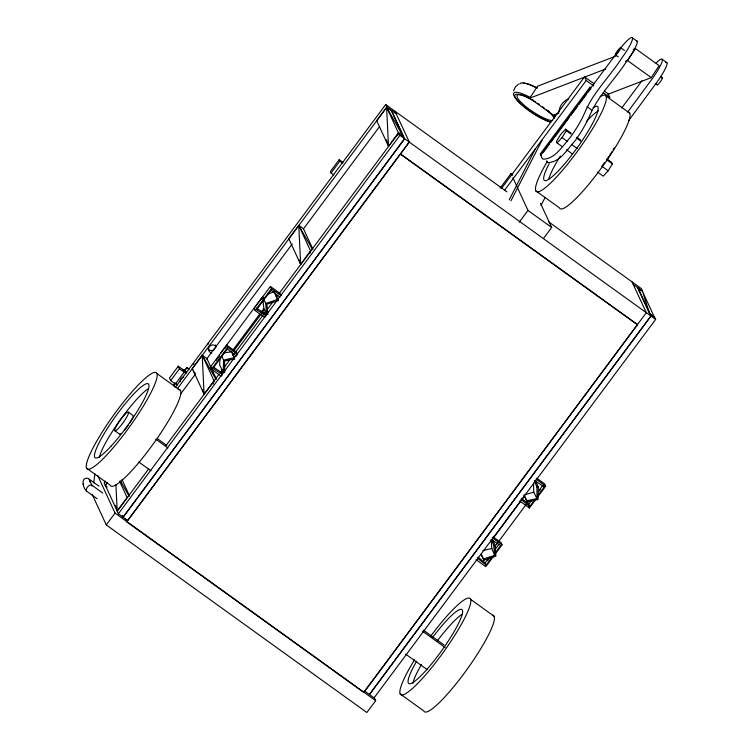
<?xml version="1.0" encoding="UTF-8"?>
<svg xmlns="http://www.w3.org/2000/svg" width="750" height="750" viewBox="0 0 750 750"><rect width="100%" height="100%" fill="white"/><g stroke="black" fill="none" stroke-linecap="round" stroke-linejoin="round"><path stroke-width="1.12" d="M223.819 352.903L231.684 351.759L234.675 358.912L224.625 360.984L224.634 372.6L223.266 372.591L223.566 360.141L221.775 356.278M535.594 481.125L538.322 487.031L538.031 499.481L527.212 502.031L524.513 496.191L522.413 499.003M220.116 357.919L219.628 364.706L223.266 372.591M93.675 482.972L94.922 473.906M213.009 384.169L214.05 380.812L202.2 355.172L192.253 368.55L204.094 394.191L214.05 380.812M309.9 253.275L310.603 251.034L298.753 225.394L288.797 238.772L300.647 264.413L310.603 251.034M397.772 135.169L398.466 132.938L386.616 107.297L376.669 120.666L388.509 146.306L398.466 132.938M620.85 47.728A20.812 3.478 -54.3 0 1 632.541 38.316A20.812 3.478 -54.3 0 1 621.731 58.116C610.022 76.434 593.381 92.072 584.944 112.294C581.016 121.312 575.859 129.741 570.056 137.672C562.641 145.725 555.244 159.094 543.075 159.169L541.613 157.556L541.041 154.744L618.403 50.906M636.609 40.913A20.812 3.478 -54.3 0 1 626.475 61.528C614.756 79.847 598.125 95.484 589.678 115.706C585.75 124.725 580.603 133.153 574.8 141.084C567.384 149.138 559.978 162.506 547.819 162.572L546.347 160.969M186.291 367.931L187.106 367.622L188.812 368.859M513.609 90.797L515.334 87.028L518.381 84.141M509.166 199.894L535.556 148.472M510.966 200.775L542.109 140.1M540.994 205.491L545.222 197.259M613.134 149.766L614.147 147.928M557.119 142.978L562.05 137.606L566.269 130.688L565.556 129.15L560.625 134.531L556.416 141.441L557.119 142.978L561.825 146.372M597.591 172.106L603.234 176.175L608.156 170.794L612.375 163.884L611.663 162.347L606.966 158.953M174.506 383.588L173.7 384.806M609.656 155.344L611.981 151.622M174.759 384.141L173.972 386.081L175.688 387.319M558.806 113.175L553.369 115.266L529.678 98.203L537.562 86.203L615.872 56.1M625.388 61.406L627.562 60.572L635.447 48.572L659.138 65.634L651.253 77.625L607.753 94.359M606.553 159.872L609.084 156.272M627.834 111.928L651.591 79.603A20.812 3.478 -54.3 0 0 662.166 61.416A20.812 3.478 -54.3 0 0 656.128 63.019M628.622 120.684L656.325 83.016A20.812 3.478 -54.3 0 0 665.447 62.672M186.778 372.347L178.266 366.206L169.462 378.028L170.653 380.597L175.388 384L184.191 372.178L183 369.609M170.653 380.597L179.447 368.766L178.266 366.206M342.966 162.431L339.178 159.703L330.384 171.534L331.041 172.969L333.891 175.013M184.05 370.753L185.419 368.925M331.041 172.969L339.844 161.137L339.178 159.703M184.303 371.306L186.572 368.325L187.341 368.128L189.047 369.356M105.534 481.125L104.138 483.009L105.328 485.569L107.203 486.928M175.406 387.216L385.697 104.559L506.925 191.822M107.344 482.672L105.356 485.344L117.197 510.994L127.153 497.616L119.569 481.2M105.328 485.569L107.419 482.756M177.291 388.847L386.878 107.119L385.697 104.559M180.506 394.144L195.169 374.438M206.578 359.1L292.219 243.984M303.412 228.947L379.65 126.459M220.444 353.391L262.603 296.719L265.725 303.469L266.531 314.381L267.9 314.259L266.859 304.209L278.119 300.703L274.509 292.528M210.469 366.975L226.725 345.131L236.428 352.125L237.459 354.347L236.241 355.988L227.4 348.891L212.878 368.419L222.422 374.559L221.203 376.2L211.5 369.206L210.469 366.975L212.231 368.25M280.772 294.928L280.087 293.438L270.375 286.453L254.119 308.297L255.15 310.528L264.862 317.512M215.991 360.609L219.45 355.959M224.991 348.525L226.378 346.659M261.731 299.137L263.109 297.281M211.5 369.206L227.747 347.362L226.725 345.131M255.15 310.528L271.406 288.684L270.375 286.453M233.081 349.884L259.641 314.184M261.047 312.309L263.841 308.55L262.941 299.944M233.691 350.916L264.356 309.703M374.213 697.509L375.675 700.678L366.872 712.5L106.256 524.897L115.05 513.075L97.688 475.491M148.613 468.956L117.178 511.209L118.359 513.778L127.763 520.547L409.322 142.097L395.034 111.272M166.078 445.481L219.178 374.109M220.575 372.225L222.675 369.413M224.766 366.591L229.659 360.019M233.147 355.322L265.988 311.184M267.384 309.309L272.972 301.8M276.469 297.103L277.866 295.228M279.262 293.344L398.728 132.759L403.472 136.172M118.359 513.778L399.919 135.328L398.728 132.759M122.306 515.475L123.094 517.191L404.578 138.684M123.094 517.191L404.653 138.741L391.547 110.475M126.666 521.775L400.238 154.059L637.406 324.778L363.834 692.494L126.666 521.775L125.475 519.206M409.247 142.041L400.453 153.872L637.519 324.516M500.091 188.203L510.966 173.597L512.859 174.956M501.516 188.438L584.541 76.847L594.019 83.672M504.591 190.2L586.219 80.484L584.541 76.847M542.991 152.775L549.234 144.384M550.622 142.519L569.334 117.356M570.722 115.5L577.659 106.181M579.047 104.316L586.669 94.059M588.056 92.203L590.831 88.472L590.119 86.934L540.206 154.031L540.909 155.569M519.15 222.3L527.991 210.431L512.916 177.806M543.525 238.444L551.681 227.484L540.497 203.278M637.95 287.85L650.981 316.05L369.431 694.5L650.906 316.003L649.725 313.434L654.459 316.847L655.65 319.406L374.091 697.856L364.688 691.097L646.312 312.694L632.025 281.869M493.059 538.462L520.312 501.825M494.822 546.609L528.684 501.084M492.375 556.753L486.141 565.125L485.119 562.903L489.262 557.316M494.803 549.881L498.956 544.303M534.647 499.941L529.8 506.447L528.769 504.216L531.534 500.503M538.453 491.203L542.606 485.616M487.481 560.784L488.831 558.966M539.259 491.184L540.619 489.366M495.141 553.041L500.672 545.597L491.119 539.456M537.413 496.219L544.331 486.919L543.647 485.428M493.922 555.731L485.794 566.653L476.091 559.669M495.281 553.913L502.05 544.809L501.019 542.578L493.078 536.859M519.741 500.991L529.453 507.975L536.222 498.872M537.581 497.053L545.709 486.131L544.678 483.9L536.737 478.181M621.769 107.944L641.981 80.812M602.672 165.084L604.65 162.572M267.806 294.366L274.05 291.544M633.272 49.416L635.447 48.572M529.678 98.203L605.812 68.934M265.725 303.469L277.697 299.419M481.163 554.288L483.9 560.194L495.862 556.153L495.066 545.241L492.356 539.4M481.022 554.166L483.469 558.919L494.728 555.413L493.697 545.363L491.531 540.122M524.944 494.728L533.728 492.122L533.55 483.272M223.566 360.141L234.375 357.6M482.888 550.547L491.784 548.494L494.728 555.413M523.847 495.056L526.912 500.709L536.972 498.637L536.953 487.022L534.338 480.891M91.031 484.819C88.453 485.316 85.631 488.316 86.419 491.025M493.697 545.363L495.066 545.241M536.953 487.022L538.322 487.031M211.209 352.875L211.678 353.044A4.181 4.106 -24.8 0 1 209.344 346.622A4.181 4.106 -24.8 0 1 216.272 346.866L215.972 346.472M88.05 478.359C80.569 476.728 82.781 487.866 86.222 490.631M534.778 480.778L544.331 486.919M256.453 308.128L265.05 313.65L265.734 315.131M266.081 315.881L256.528 309.741L271.059 290.212L279.9 297.309M213.75 367.416L221.391 372.328L222.422 374.559M632.438 37.884L637.172 41.297M662.288 59.372L667.031 62.784M620.719 47.738A4.444 0.741 -54.3 0 1 617.062 53.728A4.444 0.741 -54.3 0 1 616.444 52.397A4.444 0.741 -54.3 0 1 620.719 47.738L624.506 50.466M660.516 76.388L662.419 77.756M627.562 60.572L651.253 77.625M615.441 54.834L618.281 56.878M655.237 83.484L657.141 84.853M604.444 91.172L608.231 93.9L609.919 97.538L603.281 92.766M586.219 80.484L593.803 85.941M606.122 96.169L629.812 113.222M587.034 106.697L591.778 110.109M565.556 129.15L571.2 133.219M576.853 137.278L580.613 139.987M566.269 130.688L570.975 134.081M576.619 138.141L581.325 141.525M606.731 159.816L612.375 163.884M562.05 137.606L567.694 141.666M571.462 144.375L577.106 148.444M601.575 166.059L608.156 170.794M566.531 149.756L572.184 153.816M535.734 190.781L559.425 207.834A59.212 9.881 -54.3 0 0 602.784 166.097A59.212 9.881 -54.3 0 0 628.209 112.134M548.653 221.85L641.428 288.637L642.619 291.206L633.216 284.438M386.878 107.119L396.281 113.888M386.381 139.641L388.509 146.306L386.616 107.297L391.35 110.7L403.2 136.35L401.306 134.981M642.525 291.506L637.791 288.094L649.641 313.734L642.525 291.506L654.375 317.147L652.481 315.787M527.991 210.431L551.681 227.484M399.919 135.328L655.65 319.406M339.844 161.137L342.684 163.181M299.231 259.969L300.647 264.413L298.753 225.394L303.488 228.806L312.966 249.319M271.406 288.684L281.119 295.669M535.997 479.137L545.709 486.131M227.747 347.362L237.459 354.347M492.337 537.825L502.05 544.809M202.678 389.747L204.094 394.191L202.2 355.172L206.934 358.584L216.412 379.097M183.666 371.062L186.497 373.106M179.447 368.766L184.191 372.178M174.863 382.894L177.694 384.928M156.909 373.538A59.212 9.881 -54.3 0 1 108.225 453.384A59.212 9.881 -54.3 0 1 100.013 435.619A59.212 9.881 -54.3 0 1 156.909 373.538L180.6 390.6M470.503 599.269L494.194 616.331M128.503 412.219A11.559 1.931 -54.3 0 1 118.997 427.809A11.559 1.931 -54.3 0 1 117.394 424.341A11.559 1.931 -54.3 0 1 128.503 412.219L133.088 415.519A11.559 1.931 -54.3 0 1 132.919 416.981M157.397 438.656L166.762 445.406M423.375 630.112L443.972 644.944M155.775 439.2L167.953 447.966M422.681 631.331L445.162 647.512M114.759 430.688L119.344 433.988M138.797 462.019L150.975 470.784M405.703 654.15L427.247 669.656M86.522 468.15L110.213 485.212A59.212 9.881 -54.3 0 0 153.572 443.475A59.212 9.881 -54.3 0 0 178.997 389.503M400.116 693.881L423.806 710.944A59.212 9.881 -54.3 0 0 467.166 669.206A59.212 9.881 -54.3 0 0 492.591 615.234M88.659 478.791L99.009 486.244M91.491 484.903L102.778 493.031M86.747 491.269L97.106 498.722M115.05 513.075L375.675 700.678M521.7 498.544L528.769 504.216M520.959 499.35L529.8 506.447M478.041 557.222L485.119 562.903M477.309 558.028L486.141 565.125M386.616 107.297L403.2 136.35M298.753 225.394L312.478 249.441M202.2 355.172L215.925 379.219M120.45 480.994L129.028 496.013M91.819 485.156L92.072 486.075M533.728 492.122L536.972 498.637M89.147 479.381L92.016 485.55M83.081 483.844L83.428 484.566M510.966 173.597L511.941 175.697M528.769 506.494L529.453 507.975M263.841 308.55L266.531 314.381M121.941 479.484L129.516 495.9M92.119 494.297L106.256 524.897M275.212 293.653L278.119 300.703M232.303 352.791L234.675 358.912M483.469 558.919L483.9 560.194M115.425 505.434L117.197 510.994L115.912 484.594M89.494 480.094L89.7 481.781M526.912 500.709L527.212 502.031M491.175 540.122L491.784 548.494M600.131 96.666A59.212 9.881 -54.3 0 1 592.256 129.309A59.212 9.881 -54.3 0 1 543.394 189.169A59.212 9.881 -54.3 0 1 547.434 161.231M593.062 107.691A45.516 7.594 -54.3 0 1 588.984 129.825A45.516 7.594 -54.3 0 1 552.328 176.578A45.516 7.594 -54.3 0 1 549.225 163.613M548.719 179.391A45.516 7.594 -54.3 0 1 560.25 156.188M586.275 121.622A45.516 7.594 -54.3 0 1 598.566 110.644M99.328 457.613A45.516 7.594 -54.3 0 1 119.522 420.891A45.516 7.594 -54.3 0 1 148.594 388.481M132.441 418.181A11.559 1.931 -54.3 0 1 129.694 423.066M128.456 424.913A11.559 1.931 -54.3 0 1 124.434 430.134M121.013 433.547A11.559 1.931 -54.3 0 1 119.653 434.203M430.566 636.319A59.212 9.881 -54.3 0 1 469.913 605.916A59.212 9.881 -54.3 0 1 415.659 685.481A59.212 9.881 -54.3 0 1 414.534 659.831M432.328 637.809A45.516 7.594 -54.3 0 1 462.056 614.822A45.516 7.594 -54.3 0 1 421.978 674.709A45.516 7.594 -54.3 0 1 416.681 661.191M412.922 683.344A45.516 7.594 -54.3 0 1 421.425 664.594M437.062 641.222A45.516 7.594 -54.3 0 1 462.188 614.212M195.562 373.397A4.181 4.106 -24.8 0 1 193.228 370.312M215.438 345.019A4.181 4.106 -24.8 0 1 215.278 348.169M214.303 349.472A4.181 4.106 -24.8 0 1 209.025 349.8L208.416 349.266A4.181 4.106 -24.8 0 1 207.928 348.628M207.741 344.747A4.181 4.106 -24.8 0 1 208.716 343.444M192.816 364.678A4.181 4.106 -24.8 0 1 194.025 363.581M180.188 381.816A4.181 4.106 -24.8 0 1 183.703 377.091M550.744 122.138A24.281 5.494 33.5 0 1 516.581 99.562A24.281 5.494 33.5 0 1 535.584 102.047M537.366 103.172A24.281 5.494 33.5 0 1 539.128 104.344M542.559 106.762A24.281 5.494 33.5 0 1 544.2 107.991M546.534 109.847A24.281 5.494 33.5 0 1 554.606 118.116M552.6 120.591A22.209 5.025 33.5 0 1 521.747 103.003A22.209 5.025 33.5 0 1 529.622 98.241M531.975 99.488A22.209 5.025 33.5 0 1 533.597 100.397M548.006 110.663A22.209 5.025 33.5 0 1 549.197 111.741M551.25 113.812A22.209 5.025 33.5 0 1 554.091 117.703M550.509 121.997A26.353 5.972 33.5 0 1 540.225 117.319M539.269 116.794A26.353 5.972 33.5 0 1 534.441 113.897M533.466 113.278A26.353 5.972 33.5 0 1 529.659 110.709M528.741 110.053A26.353 5.972 33.5 0 1 523.519 106.041M522.722 105.375A26.353 5.972 33.5 0 1 513.928 92.906A26.353 5.972 33.5 0 1 530.325 97.453M554.147 114.966A26.353 5.972 33.5 0 1 555.619 116.672M523.059 83.475A24.281 5.494 33.5 0 1 537.488 88.078M519.816 84.159A26.353 5.963 33.5 0 1 536.587 88.012M661.772 77.925A4.444 0.741 -54.3 0 1 660.384 81.722A4.444 0.741 -54.3 0 1 657.197 84.291M559.031 111.928A14.803 14.531 -24.8 0 1 568.809 98.784M111.347 445.856A45.516 7.594 -54.3 0 0 148.763 384.488A45.516 7.594 -54.3 0 0 105.038 432.197A45.516 7.594 -54.3 0 0 111.347 445.856"/></g></svg>
